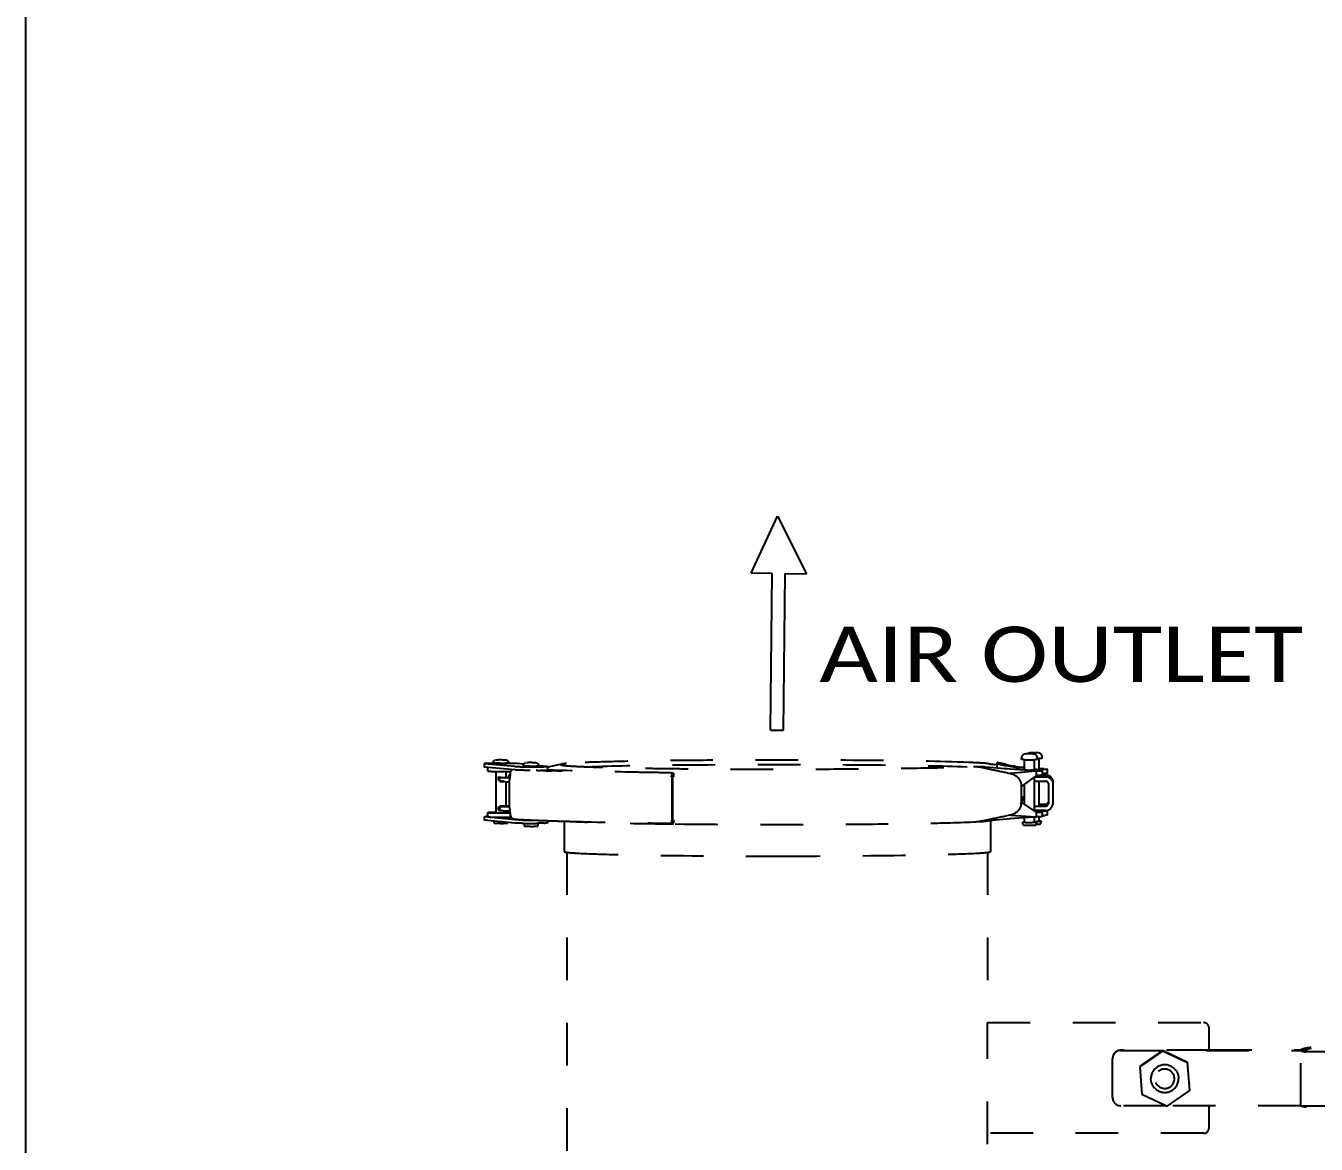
# Model space of a CAD drawing. Header units: millimetres. Extents: x 0 to 2800, y 0 to 1980.
# Drawn here: x 0 to 466.2, y 579.5 to 983.6 of the extents above; entities that cross this region are included whole.
import ezdxf
from ezdxf.enums import TextEntityAlignment as Align

# ---------------------------------------------------------------- set-up
doc = ezdxf.new("R2010")
doc.units = ezdxf.units.MM
doc.header["$LTSCALE"] = 154
doc.linetypes.add('DOT', pattern=[0.2, 0.1, -0.1])
doc.layers.get('0').update_dxf_attribs({"linetype": 'CONTINUOUS'})
doc.styles.get("Standard").update_dxf_attribs({"font": 'calibri.ttf'})

# ---------------------------------------------------------------- blocks, each defined once
blk = doc.blocks.new('ARROW_4_BL1', base_point=(663.51, 449.94))
at = {"color": 7, "linetype": 'Continuous'}
for p, q in [((624.87, 449.45), (645.71, 459.94)), ((645.61, 452.28), (645.71, 459.94)), ((702.16, 451.6), (645.61, 452.28)), ((645.47, 439.94), (624.87, 449.45)), ((645.56, 447.6), (645.47, 439.94)), ((702.1, 446.93), (645.56, 447.6)), ((702.1, 446.93), (702.16, 451.6))]:
    blk.add_line(p, q, dxfattribs=at)

msp = doc.modelspace()

# ---------------------------------------------------------------- linework, layer by layer
at = {"linetype": 'Continuous'}
for p, q in [((0, 0), (0, 1980)), ((462.448, 614.144), (462.417, 614.138)), ((462.449, 614.144), (462.424, 614.138)), ((462.6, 613.525), (462.6, 613.379))]:
    msp.add_line(p, q, dxfattribs=at)
at = {"linetype": 'DOT'}
for p, q in [((359.671, 718.457), (359.671, 718.957)), ((360.771, 714.696), (360.771, 718.457)), ((364.371, 714.566), (364.371, 718.457)), ((365.471, 718.457), (365.471, 718.957)), ((366.116, 715.062), (366.116, 718.865)), ((367.216, 718.865), (367.216, 719.365)), ((165.611, 716.967), (165.611, 715.767)), ((176.631, 715.899), (165.75, 716.94)), ((176.631, 714.699), (165.75, 715.74)), ((166.941, 714.267), (166.941, 715.626)), ((168.861, 717.217), (168.861, 717.367)), ((168.862, 717.218), (168.915, 717.17)), ((169.861, 714.268), (169.861, 699.271)), ((172.436, 714.171), (175.287, 714.182)), ((173.361, 714.171), (173.361, 712.222)), ((174.361, 717.217), (174.361, 717.367)), ((175.22, 714.192), (175.33, 714.406)), ((175.33, 714.406), (175.478, 714.589)), ((179.846, 716.767), (177.473, 716.994)), ((179.742, 716.175), (179.742, 716.325)), ((179.743, 716.177), (179.796, 716.128)), ((188.354, 715.952), (185.235, 716.251)), ((185.242, 716.175), (185.242, 716.325)), ((186.462, 714.499), (185.805, 714.525)), ((186.232, 714.631), (186.368, 714.631)), ((187.678, 714.61), (188.29, 714.585)), ((188.492, 715.926), (188.492, 714.726)), ((193.572, 716.81), (188.546, 715.681)), ((190.701, 714.345), (189.96, 714.37)), ((193.173, 716.696), (193.117, 716.626)), ((193.651, 716.449), (193.572, 716.81)), ((193.957, 714.548), (193.693, 714.558)), ((233.96, 713.495), (233.96, 712.295)), ((344.379, 715.853), (349.386, 714.794)), ((352.313, 715.221), (346.644, 715.731)), ((350.831, 716.59), (350.016, 716.695)), ((350.928, 715.34), (350.928, 717.34)), ((353.409, 715.131), (352.313, 715.221)), ((354.493, 715.052), (353.409, 715.131)), ((358.863, 714.755), (353.952, 715.089)), ((354.085, 716.724), (356.788, 716.127)), ((354.085, 716.289), (356.788, 715.772)), ((364.734, 714.296), (355.85, 713.419)), ((356.788, 715.772), (356.788, 716.127)), ((356.876, 716.107), (356.908, 716.099)), ((356.908, 715.748), (356.876, 715.754)), ((356.88, 715.754), (356.88, 716.106)), ((356.908, 716.099), (356.995, 716.077)), ((356.995, 716.077), (357.066, 716.057)), ((357.066, 715.71), (357.015, 715.723)), ((358.737, 715.746), (357.693, 715.829)), ((359.275, 714.753), (357.89, 714.827)), ((360.872, 715.596), (358.737, 715.746)), ((360.321, 714.696), (360.327, 714.694)), ((364.821, 714.566), (364.815, 714.564)), ((365.179, 714.584), (364.82, 714.588)), ((365.066, 712.729), (365.066, 714.317)), ((365.154, 714.333), (366.735, 714.412)), ((367.895, 715.116), (366.116, 715.237)), ((366.566, 715.067), (366.56, 715.062)), ((367.046, 714.943), (367.573, 714.956)), ((367.142, 712.949), (367.641, 713.358)), ((367.201, 714.476), (367.201, 712.877)), ((367.201, 713.137), (367.566, 713.356)), ((367.573, 714.956), (368.031, 714.967)), ((367.897, 715.116), (367.895, 715.116)), ((369.1, 713.41), (369.1, 715.01)), ((170.746, 710.981), (170.746, 712.18)), ((171.276, 710.562), (171.276, 712.061)), ((173.361, 710.467), (173.361, 701.658)), ((174.511, 711.982), (174.91, 711.969)), ((174.526, 712.15), (174.526, 712.3)), ((174.707, 700.968), (174.707, 710.986)), ((174.911, 711.97), (174.91, 711.969)), ((233.377, 712.212), (233.377, 696.615)), ((233.68, 712.237), (233.68, 696.641)), ((365.066, 712.729), (359.593, 708.714)), ((359.593, 708.922), (359.593, 702.907)), ((360.771, 702.301), (360.771, 709.578)), ((364.371, 712.238), (368.445, 712.238)), ((364.371, 699.814), (364.371, 712.219)), ((364.371, 710.638), (368.445, 710.638)), ((366.735, 712.813), (365.066, 712.729)), ((366.116, 701.755), (366.116, 710.638)), ((367.201, 712.969), (368.445, 712.969)), ((369.445, 709.638), (369.445, 702.64)), ((371.045, 709.638), (371.045, 702.64)), ((359.738, 705.083), (359.593, 705.108)), ((166.941, 697.771), (166.941, 699.271)), ((169.861, 699.369), (168.468, 699.343)), ((170.746, 700.183), (170.746, 701.383)), ((171.276, 700.064), (171.276, 701.564)), ((173.361, 700.027), (173.361, 699.271)), ((175.017, 699.468), (173.361, 699.436)), ((174.663, 699.98), (174.91, 699.971)), ((174.91, 699.971), (174.91, 699.972)), ((174.936, 699.871), (174.91, 699.972)), ((359.593, 703.115), (365.066, 699.334)), ((364.371, 701.64), (368.445, 701.64)), ((368.445, 700.04), (364.371, 700.04)), ((365.066, 699.334), (366.735, 699.417)), ((365.066, 697.746), (365.066, 699.334)), ((365.825, 699.871), (366.047, 699.871)), ((366.773, 702.372), (368.445, 702.372)), ((367.201, 699.45), (367.201, 697.85)), ((369.1, 698.4), (369.1, 700)), ((165.611, 697.771), (165.611, 696.571)), ((176.631, 696.703), (165.75, 697.744)), ((176.631, 695.503), (165.75, 696.545)), ((169.111, 696.223), (169.111, 695.422)), ((172.436, 699.175), (175.134, 699.185)), ((172.436, 697.675), (175.289, 697.686)), ((174.111, 695.704), (174.111, 695.422)), ((175.16, 698.14), (175.202, 698.144)), ((175.526, 697.319), (175.526, 697.065)), ((179.992, 695.48), (179.992, 694.38)), ((180.669, 696.705), (180.749, 696.701)), ((184.992, 695.48), (184.992, 694.38)), ((188.492, 696.382), (188.492, 695.53)), ((188.498, 696.38), (189.265, 696.354)), ((192.665, 696.243), (193.445, 696.219)), ((193.467, 696.22), (193.671, 696.214)), ((193.646, 696.213), (193.905, 696.206)), ((194.46, 696.215), (194.46, 685.199)), ((233.931, 695.075), (233.671, 695.078)), ((233.96, 696.699), (233.96, 695.499)), ((348.121, 696.801), (344.379, 696.022)), ((348.46, 696.423), (348.46, 685.199)), ((364.076, 697.67), (355.202, 697.091)), ((355.85, 698.421), (364.734, 697.759)), ((360.071, 695.762), (360.071, 695.523)), ((360.771, 695.762), (360.771, 697.456)), ((364.371, 695.762), (364.371, 697.67)), ((365.071, 695.762), (365.071, 695.523)), ((366.735, 697.817), (365.154, 697.739)), ((366.116, 696.17), (366.116, 697.851)), ((366.816, 696.17), (366.816, 695.931)), ((195.46, 684.946), (195.46, 516.547)), ((271.46, 683.59), (271.615, 683.59)), ((347.46, 684.945), (347.46, 623.523)), ((347.46, 579.493), (347.46, 623.418)), ((347.46, 623.418), (425.46, 623.418)), ((427.46, 613.421), (427.46, 621.419)), ((427.46, 613.421), (395.6, 613.421)), ((395.6, 613.379), (460.636, 613.379)), ((410.65, 613.346), (402.423, 607.663)), ((410.65, 613.158), (402.423, 607.474)), ((410.65, 613.346), (410.65, 613.158)), ((419.687, 609.064), (410.65, 613.346)), ((419.687, 608.876), (410.65, 613.158)), ((427.46, 613.525), (462.6, 613.525)), ((460.636, 593.383), (460.636, 613.379)), ((461.533, 613.003), (1085.6, 613.379)), ((392.6, 596.383), (392.6, 610.379)), ((402.423, 607.474), (403.233, 597.509)), ((420.496, 598.911), (419.687, 609.064)), ((419.687, 609.064), (419.687, 608.876)), ((406.46, 603.182), (406.46, 603.193)), ((416.46, 603.182), (416.46, 603.193)), ((403.233, 597.509), (412.269, 593.228)), ((412.269, 593.228), (420.496, 598.911)), ((420.496, 599.099), (420.496, 598.911)), ((411.942, 593.383), (395.6, 593.383)), ((460.636, 593.383), (412.494, 593.383)), ((427.46, 585.427), (427.46, 593.425)), ((460.636, 593.383), (1088.6, 593.383)), ((425.46, 583.427), (347.46, 583.427))]:
    msp.add_line(p, q, dxfattribs=at)
for points in [[(175.082, 712.912), (175.11, 713.217), (175.128, 713.542), (175.135, 713.771)], [(175.135, 713.765), (175.155, 713.966), (175.22, 714.192)], [(175.16, 713.753), (175.157, 713.754), (175.153, 713.755), (175.15, 713.757), (175.148, 713.758), (175.145, 713.759), (175.143, 713.76), (175.141, 713.762), (175.14, 713.763), (175.138, 713.764)], [(175.202, 713.741), (175.196, 713.742), (175.191, 713.743), (175.186, 713.745), (175.181, 713.746), (175.176, 713.747), (175.172, 713.749), (175.168, 713.75), (175.164, 713.751), (175.16, 713.753)], [(175.478, 714.589), (175.654, 714.738), (175.738, 714.784)], [(357.015, 715.723), (356.997, 715.727), (356.945, 715.739), (356.908, 715.748)], [(360.864, 714.684), (360.661, 714.692), (359.275, 714.753)], [(365.066, 714.317), (365.076, 714.32), (365.086, 714.323), (365.095, 714.325), (365.105, 714.327), (365.115, 714.329), (365.125, 714.33), (365.134, 714.332), (365.144, 714.333), (365.154, 714.333)], [(174.91, 711.97), (174.957, 712.152), (175.003, 712.375), (175.046, 712.629), (175.082, 712.912)], [(175.065, 699.142), (175.027, 699.412), (174.983, 699.657), (174.936, 699.871)], [(175.135, 698.133), (175.133, 698.212), (175.12, 698.539), (175.097, 698.85), (175.065, 699.142)], [(175.237, 697.669), (175.176, 697.844), (175.141, 698.029), (175.135, 698.131)], [(175.138, 698.135), (175.14, 698.136), (175.141, 698.136), (175.143, 698.137), (175.145, 698.137), (175.148, 698.138), (175.151, 698.138), (175.153, 698.139), (175.157, 698.139), (175.16, 698.14)], [(175.728, 697.119), (175.574, 697.226), (175.44, 697.354), (175.326, 697.504), (175.237, 697.669)], [(175.961, 697.013), (175.899, 697.036), (175.728, 697.119)], [(346.641, 696.215), (350.313, 696.634), (351.64, 696.774), (352.96, 696.901)], [(352.96, 696.901), (354.275, 697.014), (355.584, 697.113)], [(365.154, 697.739), (365.144, 697.738), (365.134, 697.738), (365.125, 697.739), (365.115, 697.739), (365.105, 697.74), (365.095, 697.741), (365.086, 697.742), (365.076, 697.744), (365.066, 697.746)]]:
    msp.add_lwpolyline(points, dxfattribs=at)
for centre, radius, start, end in [((169.896, 717.302), 1.073, 111.46179, 119.51712), ((171.483, 655.307), 63.096, 90.3795, 90.69338), ((171.612, 636.686), 81.717, 89.6619, 90.38282), ((362.248, 810.001), 91.604, 269.07336, 269.62409), ((362.571, 850.801), 132.405, 269.60012, 270.33815), ((362.693, 831.937), 113.541, 270.33272, 270.54542), ((362.976, 804.375), 85.977, 270.53228, 270.93329), ((364.39, 669.966), 50.928, 88.99677, 90.0516), ((364.777, 800.641), 81.835, 270.58571, 270.94104), ((170.774, 538.033), 179.055, 90.61454, 90.82842), ((170.36, 730.183), 13.246, 267.8189, 268.21423), ((171.441, 785.873), 68.947, 269.29503, 269.52152), ((171.602, 806.58), 89.655, 269.52951, 270.08302), ((171.612, 846.264), 129.153, 269.84489, 270.02643), ((171.627, 838.608), 121.498, 270.02132, 270.39257), ((171.619, 809.418), 92.493, 270.06971, 270.25956), ((171.659, 800.374), 83.449, 270.26007, 270.46341), ((171.991, 795.035), 77.924, 270.34449, 271.101), ((173.381, 717.366), 0.98, 0.05777, 8.90168), ((176.302, 713.78), 1.154, 142.02502, 151.34624), ((176.327, 713.761), 1.185, 120.13038, 142.03289), ((176.993, 719.732), 3.85, 264.59543, 265.66874), ((181.528, 883.561), 167.756, 269.00565, 269.45383), ((182.211, 948.042), 232.241, 269.4371, 269.61957), ((182.211, 946.911), 232.31, 269.43749, 269.61994), ((180.777, 716.261), 1.073, 111.46179, 119.51712), ((182.406, 976.657), 260.856, 269.61831, 269.78485), ((182.456, 984.884), 270.284, 269.62142, 269.94679), ((182.479, 995.738), 279.938, 269.78458, 269.94353), ((182.364, 654.266), 63.096, 90.3795, 90.69338), ((182.492, 635.645), 81.717, 89.6619, 90.38282), ((182.493, 845.222), 129.153, 269.84489, 270.02643), ((182.492, 1003.728), 287.928, 269.94262, 270.10085), ((182.508, 837.567), 121.498, 270.02132, 270.39257), ((182.517, 991.979), 276.179, 270.09993, 270.26028), ((182.738, 806.904), 90.834, 270.37956, 270.83413), ((182.622, 969.226), 253.425, 270.25995, 270.42976), ((183.196, 774.831), 58.758, 270.84345, 271.144), ((183.43, 882.446), 166.642, 270.3755, 271.06622), ((207.893, 1259.945), 545.866, 267.54726, 267.68094), ((184.262, 716.324), 0.98, 0.05777, 8.90168), ((215.64, 1457.882), 743.956, 267.752305, 268.021862), ((184.727, 811.548), 95.733, 271.07976, 271.40967), ((211.909, 1281.794), 567.701, 267.61553, 267.7433), ((205.894, 1060.164), 345.816, 267.10929, 267.28692), ((213.027, 1216.007), 501.822, 267.31568, 267.79202), ((217.292, 1419.556), 705.568, 267.746999, 268.081871), ((328.181, 398.791), 318.854, 87.35574, 87.76038), ((355.788, 711.596), 4.641, 72.889, 77.54569), ((355.937, 711.316), 4.536, 74.45422, 79.17596), ((355.728, 711.381), 4.864, 64.44501, 74.0714), ((355.989, 711.523), 4.323, 64.06401, 75.62153), ((355.764, 711.469), 4.768, 60.65377, 64.38455), ((355.598, 711.168), 5.112, 60.67837, 63.88921), ((355.901, 711.341), 4.526, 53.22347, 63.97768), ((355.687, 711.329), 4.928, 57.19362, 60.67097), ((355.655, 711.267), 4.998, 57.24737, 60.68942), ((355.956, 711.415), 4.434, 49.30838, 53.23049), ((356.003, 711.481), 4.352, 49.21314, 53.15436), ((360.357, 727.335), 12.358, 262.10926, 263.6877), ((360.939, 732.532), 17.588, 263.66617, 264.88423), ((361.436, 738.041), 23.119, 264.87365, 265.89436), ((362.146, 748.312), 33.415, 265.94121, 267.63911), ((354.636, 555.146), 159.66, 87.44257, 87.76448), ((376.614, 1054.681), 340.359, 267.49882, 267.61265), ((369.004, 872.904), 158.423, 267.62387, 267.74406), ((367.129, 825.255), 110.736, 267.74331, 267.90745), ((364.705, 744.432), 29.876, 268.88919, 269.36638), ((364.969, 766.464), 51.446, 269.33426, 270.2062), ((361.976, 889.962), 175.089, 270.78406, 271.03551), ((365.219, 709.355), 4.965, 91.76687, 95.60793), ((361.002, 944.52), 229.655, 271.03261, 271.20191), ((357.483, 1107.791), 392.964, 271.21557, 271.39455), ((172.89, 734.292), 23.414, 264.86959, 266.0348), ((175.823, 844.833), 132.889, 268.70586, 269.48514), ((175.86, 845.077), 134.634, 268.70789, 269.5084), ((368.444, 710.383), 2.586, 82.22461, 89.97367), ((368.444, 709.638), 1, 0.03825, 89.97427), ((368.437, 709.632), 2.609, 29.97945, 34.92689), ((358.278, 696.821), 8.389, 79.98233, 80.97619), ((352.449, 706.189), 8.011, 336.38928, 345.51144), ((352.396, 706.202), 8.065, 345.51594, 350.41228), ((172.89, 724.694), 23.414, 264.86959, 266.0348), ((172.889, 723.482), 23.402, 264.8695, 266.0337), ((175.525, 581.904), 119.774, 90.92503, 91.19951), ((176.184, 541.659), 160.025, 90.7047, 90.9282), ((176.639, 505.357), 196.329, 90.56488, 90.70723), ((132.263, 688.79), 44.089, 14.6921, 14.84736), ((354.925, 702.907), 4.668, 353.60529, 359.9984), ((365.775, 910.155), 210.284, 269.82952, 270.0135), ((365.845, 818.11), 118.238, 270.09799, 270.32226), ((366.072, 779.627), 79.755, 270.31464, 270.6974), ((366.379, 754.461), 54.587, 270.69613, 271.24602), ((366.771, 736.782), 36.904, 271.23476, 271.94434), ((368.445, 702.64), 2.6, 269.9977, 359.98979), ((368.444, 702.64), 1, 270.02573, 359.96175), ((171.094, 848.13), 150.454, 269.25245, 269.44328), ((171.47, 887.781), 190.107, 269.4461, 269.77505), ((171.597, 915.006), 217.333, 269.76972, 269.91664), ((171.612, 922.996), 225.323, 269.9158, 270.06093), ((171.629, 801.541), 106.221, 269.91376, 270.11842), ((171.643, 800.28), 104.96, 270.11191, 270.49172), ((171.625, 916.49), 217.317, 270.05964, 270.21376), ((171.624, 915.132), 217.458, 270.05997, 270.21377), ((176.431, 698.145), 1.229, 180.03175, 187.4184), ((176.365, 698.222), 1.27, 251.52392, 259.32952), ((176.344, 698.109), 1.156, 259.31998, 265.84564), ((176.337, 698.032), 1.08, 259.71989, 270.32769), ((188.008, 871.033), 174.471, 266.15941, 266.28245), ((176.993, 700.536), 3.85, 264.59543, 265.66874), ((190.621, 911.893), 215.415, 266.29376, 266.73676), ((180.479, 802.962), 106.345, 268.68812, 268.99648), ((195.651, 1000.193), 303.858, 266.73749, 267.17387), ((181.528, 864.365), 167.756, 269.00565, 269.45383), ((181.802, 886.623), 191.216, 269.23427, 269.43914), ((182.211, 928.846), 232.241, 269.4371, 269.61957), ((182.211, 927.715), 232.31, 269.43749, 269.61994), ((182.455, 966.78), 270.175, 269.62105, 269.94654), ((182.456, 965.689), 270.284, 269.62142, 269.94679), ((201.679, 1121.873), 425.688, 267.18133, 267.51945), ((182.492, 984.959), 288.354, 269.94271, 270.06563), ((182.492, 983.37), 287.966, 269.94287, 270.10108), ((182.517, 971.57), 276.166, 270.10015, 270.26051), ((206.064, 1221.607), 525.518, 267.51234, 267.63659), ((182.622, 948.781), 253.376, 270.26017, 270.43002), ((209.52, 1305.588), 609.57, 267.637598, 267.800165), ((214.307, 1430.479), 734.552, 267.800981, 267.98647), ((185.634, 754.681), 59.25, 271.40126, 271.84955), ((222.36, 1663.327), 967.54, 268.039784, 268.241235), ((198.344, 731.914), 35.915, 264.22771, 264.74318), ((362.256, 755.529), 60.81, 268.88152, 269.64966), ((362.419, 785.518), 89.808, 269.16367, 269.81722), ((362.535, 787.265), 92.548, 269.59721, 269.78981), ((362.563, 812.316), 116.606, 269.78803, 269.96548), ((362.57, 797.025), 102.308, 269.79012, 270.14849), ((362.575, 811.902), 116.192, 269.9596, 270.33035), ((362.592, 790.794), 96.077, 270.14499, 270.33263), ((362.675, 793.956), 98.246, 270.33266, 270.54504), ((364.315, 814.151), 118.034, 270.02027, 270.19956), ((364.345, 806.015), 109.897, 270.19894, 270.38644), ((365.098, 702.682), 4.937, 265.76757, 269.6259), ((364.427, 777.073), 81.948, 270.39336, 270.59363), ((364.444, 791.71), 95.592, 270.38453, 270.5944), ((364.606, 759.986), 64.86, 270.59133, 270.83508), ((364.867, 742.216), 47.088, 270.83338, 271.13529), ((366.619, 740.399), 42.123, 270.80115, 271.92061), ((182.51, 800.5), 106.221, 269.91376, 270.11842), ((182.524, 799.239), 104.96, 270.11191, 270.49172), ((204.058, 775.362), 90.847, 265.61534, 266.5435), ((338.99, 773.571), 89.051, 273.49108, 274.43013), ((425.46, 621.418), 2, 0.01477, 89.99774), ((395.6, 610.421), 3, 89.99374, 179.99374), ((395.601, 610.378), 3.001, 90.0191, 179.96839), ((411.46, 603.181), 5, 42.83388, 179.98606), ((411.461, 603.151), 3.499, 240.20697, 205.43135), ((411.46, 603.184), 5, 222.83388, 359.98606), ((395.601, 596.384), 3.001, 180.03161, 269.9809), ((425.46, 585.427), 2, 270.00226, 359.98523)]:
    msp.add_arc(centre, radius, start, end, dxfattribs=at)
for centre, start_param, end_param in [((352.928, 716.928), 7.241018, 9.4289085), ((352.928, 716.561), 3.1457232, 5.3336137)]:
    msp.add_ellipse(centre, major_axis=(2, -0.412), ratio=0.0200491, start_param=start_param, end_param=end_param, dxfattribs=at)
for points in [[(168.861, 717.367), (168.861, 717.627), (168.979, 717.905), (169.166, 718.086)], [(365.37, 719.5), (365.281, 719.728), (365.13, 719.939), (364.944, 720.098)], [(365.471, 718.957), (365.471, 719.141), (365.436, 719.328), (365.37, 719.5)], [(367.115, 719.905), (367.035, 720.112), (366.906, 720.307), (366.743, 720.459)], [(367.216, 719.365), (367.216, 719.548), (367.181, 719.734), (367.115, 719.905)], [(169.948, 716.944), (170.163, 716.937), (170.378, 716.934), (170.593, 716.931)], [(175.138, 713.764), (175.141, 713.964), (175.197, 714.168), (175.295, 714.342)], [(175.147, 713.759), (175.143, 713.956), (175.195, 714.16), (175.29, 714.333)], [(175.295, 714.342), (175.397, 714.523), (175.553, 714.681), (175.733, 714.786)], [(179.742, 716.325), (179.742, 716.586), (179.86, 716.864), (180.047, 717.045)], [(349.386, 714.794), (351.541, 714.337), (353.696, 713.879), (355.85, 713.419)], [(355.85, 713.419), (357.195, 713.132), (358.53, 712.157), (359.136, 710.922)], [(357.153, 716.031), (357.393, 715.963), (357.625, 715.868), (357.848, 715.758)], [(357.894, 715.405), (357.724, 715.488), (357.549, 715.562), (357.37, 715.622)], [(358.613, 714.964), (358.388, 715.133), (358.146, 715.28), (357.894, 715.405)], [(364.126, 714.562), (363.779, 714.569), (363.432, 714.58), (363.085, 714.592)], [(170.796, 712.171), (171.092, 712.144), (171.389, 712.124), (171.685, 712.106)], [(174.526, 712.3), (174.526, 712.638), (174.746, 713.008), (175.041, 713.173)], [(174.91, 711.969), (174.833, 711.68), (174.738, 711.392), (174.712, 711.095)], [(359.136, 710.922), (359.437, 710.308), (359.593, 709.606), (359.593, 708.922)], [(368.445, 712.238), (369.246, 712.238), (370.118, 711.783), (370.576, 711.126)], [(368.793, 712.945), (369.236, 712.885), (369.676, 712.702), (370.029, 712.43)], [(370.029, 712.43), (370.637, 711.964), (371.045, 711.135), (371.045, 710.37)], [(370.697, 710.936), (370.921, 710.548), (371.045, 710.086), (371.045, 709.638)], [(174.707, 700.968), (174.707, 700.669), (174.803, 700.376), (174.88, 700.087)], [(359.136, 700.91), (358.529, 699.677), (357.194, 698.704), (355.85, 698.421)], [(359.564, 702.387), (359.507, 701.877), (359.362, 701.37), (359.136, 700.91)], [(364.372, 699.875), (364.631, 699.874), (364.891, 699.873), (365.15, 699.872)], [(368.445, 702.372), (368.871, 702.372), (369.35, 702.771), (369.428, 703.191)], [(175.179, 698.142), (175.19, 697.935), (175.253, 697.725), (175.356, 697.545)], [(175.356, 697.545), (175.281, 697.681), (175.232, 697.833), (175.212, 697.986)], [(175.356, 697.545), (175.455, 697.372), (175.6, 697.216), (175.771, 697.112)], [(175.782, 697.105), (175.605, 697.208), (175.454, 697.367), (175.356, 697.545)], [(175.771, 697.112), (175.884, 697.042), (176.013, 696.993), (176.145, 696.97)], [(176.349, 696.952), (176.153, 696.951), (175.951, 697.006), (175.782, 697.105)], [(355.85, 698.421), (353.274, 697.879), (350.698, 697.339), (348.121, 696.801)], [(365.8, 695.137), (365.93, 695.14), (366.061, 695.143), (366.192, 695.148)], [(195.963, 684.883), (196.346, 684.843), (196.729, 684.81), (197.113, 684.781)], [(345.868, 684.785), (346.246, 684.815), (346.624, 684.848), (347.001, 684.887)], [(415.127, 606.581), (415.954, 605.688), (416.46, 604.399), (416.46, 603.182)], [(407.793, 599.784), (406.966, 600.676), (406.46, 601.966), (406.46, 603.182)], [(408.893, 600.772), (408.653, 601.031), (408.452, 601.33), (408.3, 601.648)], [(409.722, 600.115), (409.416, 600.29), (409.133, 600.514), (408.893, 600.772)]]:
    msp.add_open_spline(points, degree=3, dxfattribs=at)
for points, knots in [([(169.166, 718.086), (169.197, 718.116), (169.261, 718.17), (169.331, 718.215), (169.368, 718.236)], [0, 0, 0, 0, 0.50081, 1, 1, 1, 1]), ([(169.504, 718.301), (169.525, 718.309), (169.568, 718.325), (169.612, 718.337), (169.634, 718.342)], [0, 0, 0, 0, 0.5082553, 1, 1, 1, 1]), ([(169.971, 718.38), (170.018, 718.383), (170.267, 718.393), (170.517, 718.396), (170.72, 718.398)], [0, 0, 0, 0, 0.1874727, 1, 1, 1, 1]), ([(172.094, 718.402), (172.34, 718.401), (172.75, 718.392), (173.354, 718.392), (174.004, 718.262), (174.307, 717.792), (174.35, 717.517)], [0, 0, 0, 0, 0.2782068, 0.4624879, 0.6858069, 1, 1, 1, 1]), ([(340.641, 717.402), (329.616, 717.836), (303.295, 718.185), (269.423, 718.329), (240.007, 718.155), (220.865, 717.922), (206.301, 717.559), (198.309, 717.276), (195.335, 717.02)], [0, 0, 0, 0, 0.2277726, 0.5432606, 0.6992189, 0.835013, 0.9383786, 1, 1, 1, 1]), ([(362.186, 720.485), (361.714, 720.482), (360.894, 720.58), (359.887, 719.939), (359.671, 719.276), (359.671, 718.957)], [0, 0, 0, 0, 0.4242532, 0.7127325, 1, 1, 1, 1]), ([(360.767, 718.409), (360.508, 718.414), (360.153, 718.453), (359.772, 718.412), (359.675, 718.454)], [0, 0, 0, 0, 0.7100406, 1, 1, 1, 1]), ([(363.216, 720.883), (363.129, 720.881), (362.675, 720.877), (362.19, 720.732), (361.914, 720.485)], [0, 0, 0, 0, 0.1891514, 1, 1, 1, 1]), ([(364.944, 720.098), (364.618, 720.377), (363.605, 720.525), (362.695, 720.488), (362.186, 720.485)], [0, 0, 0, 0, 0.4569569, 1, 1, 1, 1]), ([(364.344, 720.894), (364.239, 720.894), (363.863, 720.893), (363.487, 720.891), (363.216, 720.883)], [0, 0, 0, 0, 0.2801502, 1, 1, 1, 1]), ([(365.471, 718.457), (365.469, 718.432), (365.321, 718.46), (365.157, 718.414), (364.79, 718.424), (364.529, 718.412), (364.376, 718.409)], [0, 0, 0, 0, 0.0683897, 0.2645154, 0.580177, 1, 1, 1, 1]), ([(366.743, 720.459), (366.62, 720.575), (366.172, 720.867), (365.63, 720.88), (365.281, 720.886)], [0, 0, 0, 0, 0.3264779, 1, 1, 1, 1]), ([(367.216, 718.865), (367.217, 718.84), (367.061, 718.868), (366.906, 718.822), (366.534, 718.831), (366.275, 718.82), (366.121, 718.817)], [0, 0, 0, 0, 0.0673862, 0.2634308, 0.5797215, 1, 1, 1, 1]), ([(168.186, 717.07), (167.826, 717.065), (167.22, 717.039), (166.335, 717.062), (165.985, 716.956), (165.603, 717.023), (165.612, 716.966)], [0, 0, 0, 0, 0.4186154, 0.7359523, 0.9335019, 1, 1, 1, 1]), ([(165.612, 716.966), (165.615, 716.954), (165.68, 716.954), (165.716, 716.943), (165.75, 716.94)], [0, 0, 0, 0, 0.2700142, 1, 1, 1, 1]), ([(165.75, 715.74), (165.715, 715.744), (165.681, 715.754), (165.613, 715.754), (165.612, 715.767)], [0, 0, 0, 0, 0.7321415, 1, 1, 1, 1]), ([(166.942, 714.267), (166.944, 714.23), (167.172, 714.271), (167.42, 714.202), (167.982, 714.214), (168.97, 714.177), (170.493, 714.173), (171.762, 714.169), (172.436, 714.171)], [0, 0, 0, 0, 0.0206685, 0.0805331, 0.1768742, 0.3052464, 0.6320841, 1, 1, 1, 1]), ([(169.817, 717.125), (169.704, 717.127), (169.406, 717.139), (169.103, 717.124), (168.922, 717.161)], [0, 0, 0, 0, 0.3797147, 1, 1, 1, 1]), ([(169.613, 716.967), (169.614, 716.946), (169.742, 716.973), (169.796, 716.949), (169.856, 716.947)], [0, 0, 0, 0, 0.2579341, 1, 1, 1, 1]), ([(169.857, 716.987), (169.811, 716.985), (169.738, 716.982), (169.664, 716.977), (169.637, 716.973)], [0, 0, 0, 0, 0.6260553, 1, 1, 1, 1]), ([(171.263, 717.111), (171.131, 717.111), (170.649, 717.113), (170.167, 717.118), (169.817, 717.125)], [0, 0, 0, 0, 0.2729485, 1, 1, 1, 1]), ([(172.334, 716.928), (172.445, 716.929), (172.802, 716.933), (173.159, 716.938), (173.405, 716.948)], [0, 0, 0, 0, 0.310335, 1, 1, 1, 1]), ([(173.61, 716.967), (173.609, 716.988), (173.481, 716.96), (173.427, 716.985), (173.367, 716.987)], [0, 0, 0, 0, 0.2578284, 1, 1, 1, 1]), ([(173.405, 716.948), (173.442, 716.95), (173.503, 716.953), (173.563, 716.957), (173.586, 716.96)], [0, 0, 0, 0, 0.6177123, 1, 1, 1, 1]), ([(177.473, 716.994), (177.297, 717.011), (175.948, 717.066), (174.6, 717.079), (173.429, 717.086)], [0, 0, 0, 0, 0.1316049, 1, 1, 1, 1]), ([(174.308, 717.164), (174.282, 717.157), (174.007, 717.14), (173.735, 717.131), (173.488, 717.126)], [0, 0, 0, 0, 0.0961191, 1, 1, 1, 1]), ([(179.93, 714.612), (179.542, 714.616), (178.443, 714.637), (177.34, 714.631), (176.631, 714.699)], [0, 0, 0, 0, 0.3523111, 1, 1, 1, 1]), ([(178.617, 715.83), (178.402, 715.834), (177.764, 715.848), (177.125, 715.86), (176.702, 715.893)], [0, 0, 0, 0, 0.3362012, 1, 1, 1, 1]), ([(180.698, 716.083), (180.585, 716.085), (180.287, 716.098), (179.984, 716.083), (179.803, 716.12)], [0, 0, 0, 0, 0.3797147, 1, 1, 1, 1]), ([(180.047, 717.045), (180.077, 717.074), (180.142, 717.128), (180.212, 717.174), (180.249, 717.195)], [0, 0, 0, 0, 0.50081, 1, 1, 1, 1]), ([(180.385, 717.259), (180.406, 717.268), (180.449, 717.283), (180.493, 717.296), (180.515, 717.301)], [0, 0, 0, 0, 0.5082553, 1, 1, 1, 1]), ([(180.738, 715.946), (180.692, 715.944), (180.619, 715.94), (180.545, 715.936), (180.518, 715.932)], [0, 0, 0, 0, 0.6260553, 1, 1, 1, 1]), ([(182.144, 716.07), (182.012, 716.07), (181.53, 716.072), (181.048, 716.077), (180.698, 716.083)], [0, 0, 0, 0, 0.2729485, 1, 1, 1, 1]), ([(180.852, 717.339), (180.899, 717.341), (181.148, 717.351), (181.398, 717.354), (181.601, 717.357)], [0, 0, 0, 0, 0.1874727, 1, 1, 1, 1]), ([(182.975, 717.361), (183.221, 717.359), (183.631, 717.351), (184.234, 717.35), (184.885, 717.221), (185.188, 716.751), (185.231, 716.476)], [0, 0, 0, 0, 0.2782068, 0.4624879, 0.6858069, 1, 1, 1, 1]), ([(184.491, 715.926), (184.49, 715.947), (184.362, 715.919), (184.308, 715.943), (184.248, 715.945)], [0, 0, 0, 0, 0.2578284, 1, 1, 1, 1]), ([(184.356, 714.594), (184.354, 714.604), (184.423, 714.596), (184.446, 714.606), (184.476, 714.608)], [0, 0, 0, 0, 0.2515303, 1, 1, 1, 1]), ([(184.532, 714.578), (184.489, 714.58), (184.446, 714.597), (184.36, 714.579), (184.356, 714.594)], [0, 0, 0, 0, 0.7370921, 1, 1, 1, 1]), ([(185.188, 716.122), (185.163, 716.115), (184.888, 716.098), (184.616, 716.09), (184.369, 716.085)], [0, 0, 0, 0, 0.0961191, 1, 1, 1, 1]), ([(186.368, 714.631), (186.503, 714.63), (186.94, 714.627), (187.377, 714.623), (187.678, 714.61)], [0, 0, 0, 0, 0.3098098, 1, 1, 1, 1]), ([(188.491, 715.926), (188.497, 715.896), (188.296, 715.918), (188.104, 715.864), (187.62, 715.866), (187.284, 715.85), (187.082, 715.845)], [0, 0, 0, 0, 0.0643157, 0.2568311, 0.5717186, 1, 1, 1, 1]), ([(188.354, 715.952), (188.388, 715.949), (188.423, 715.938), (188.489, 715.938), (188.491, 715.926)], [0, 0, 0, 0, 0.7300607, 1, 1, 1, 1]), ([(192.478, 714.328), (192.307, 714.327), (191.714, 714.328), (191.121, 714.33), (190.701, 714.345)], [0, 0, 0, 0, 0.289699, 1, 1, 1, 1]), ([(193.938, 714.364), (193.933, 714.328), (193.721, 714.384), (193.493, 714.316), (193.007, 714.34), (192.67, 714.329), (192.478, 714.328)], [0, 0, 0, 0, 0.0741824, 0.284735, 0.6070085, 1, 1, 1, 1]), ([(193.117, 716.626), (193.142, 716.516), (193.678, 716.47), (194.421, 716.303), (195.9, 716.204), (197.817, 716.066), (200.297, 715.945), (204.575, 715.77), (211.078, 715.579), (220.114, 715.387), (230.609, 715.227), (242.262, 715.106), (254.744, 715.026), (267.7, 714.99), (284.858, 715.003), (304.761, 715.118), (325.271, 715.412), (337.379, 715.715), (342.38, 715.938)], [0, 0, 0, 0, 0.002266, 0.0081172, 0.0176148, 0.0307001, 0.0472926, 0.0672713, 0.1168117, 0.1779227, 0.2488742, 0.3276557, 0.4120344, 0.4996177, 0.5879218, 0.7567256, 0.8994372, 1, 1, 1, 1]), ([(195.335, 717.02), (195.147, 717.004), (194.558, 716.949), (193.968, 716.886), (193.573, 716.81)], [0, 0, 0, 0, 0.3189104, 1, 1, 1, 1]), ([(193.676, 714.383), (193.741, 714.381), (193.793, 714.355), (193.94, 714.386), (193.938, 714.364)], [0, 0, 0, 0, 0.7422947, 1, 1, 1, 1]), ([(228.21, 713.731), (224.834, 713.783), (213.415, 713.979), (201.996, 714.24), (193.957, 714.548)], [0, 0, 0, 0, 0.2956478, 1, 1, 1, 1]), ([(202.82, 715.845), (212.376, 716.215), (235.265, 716.567), (271.476, 716.78), (307.682, 716.566), (330.565, 716.215), (340.116, 715.845)], [0, 0, 0, 0, 0.2089439, 0.5000674, 0.7911547, 1, 1, 1, 1]), ([(233.959, 713.495), (233.961, 713.528), (233.76, 713.526), (233.54, 713.58), (233.028, 713.597), (232.065, 713.65), (230.419, 713.691), (229.014, 713.719), (228.21, 713.731)], [0, 0, 0, 0, 0.0175521, 0.0679023, 0.1507175, 0.2650229, 0.5816454, 1, 1, 1, 1]), ([(233.377, 712.212), (233.377, 712.333), (233.4, 712.716), (233.447, 713.123), (233.585, 713.351)], [0, 0, 0, 0, 0.3121189, 1, 1, 1, 1]), ([(233.585, 713.351), (233.592, 713.363), (233.607, 713.384), (233.624, 713.404), (233.632, 713.411)], [0, 0, 0, 0, 0.5459267, 1, 1, 1, 1]), ([(233.632, 713.411), (233.64, 713.418), (233.654, 713.43), (233.672, 713.436), (233.68, 713.437)], [0, 0, 0, 0, 0.5505552, 1, 1, 1, 1]), ([(233.817, 713.453), (233.852, 713.459), (233.891, 713.468), (233.958, 713.481), (233.959, 713.495)], [0, 0, 0, 0, 0.7212292, 1, 1, 1, 1]), ([(342.38, 715.938), (342.515, 715.944), (343.183, 715.952), (343.85, 715.903), (344.379, 715.853)], [0, 0, 0, 0, 0.2036331, 1, 1, 1, 1]), ([(346.472, 717.106), (346.213, 717.124), (345.02, 717.201), (343.826, 717.262), (342.891, 717.306)], [0, 0, 0, 0, 0.2170669, 1, 1, 1, 1]), ([(346.644, 715.731), (346.441, 715.75), (345.688, 715.814), (344.932, 715.857), (344.379, 715.853)], [0, 0, 0, 0, 0.2689145, 1, 1, 1, 1]), ([(348.03, 716.895), (347.868, 716.922), (347.35, 717.005), (346.831, 717.081), (346.472, 717.106)], [0, 0, 0, 0, 0.3136617, 1, 1, 1, 1]), ([(348.03, 716.895), (348.179, 716.888), (348.844, 716.844), (349.506, 716.761), (350.019, 716.695)], [0, 0, 0, 0, 0.2232711, 1, 1, 1, 1]), ([(357.37, 715.622), (357.334, 715.635), (357.262, 715.657), (357.189, 715.678), (357.153, 715.687)], [0, 0, 0, 0, 0.5108142, 1, 1, 1, 1]), ([(364.815, 714.564), (364.8, 714.561), (364.653, 714.557), (364.506, 714.557), (364.375, 714.558)], [0, 0, 0, 0, 0.104592, 1, 1, 1, 1]), ([(367.202, 714.476), (367.202, 714.523), (366.926, 714.5), (366.627, 714.572), (365.945, 714.567), (365.463, 714.582), (365.179, 714.584)], [0, 0, 0, 0, 0.0685992, 0.2640789, 0.5791886, 1, 1, 1, 1]), ([(366.56, 715.062), (366.549, 715.057), (366.44, 715.044), (366.333, 715.039), (366.238, 715.036)], [0, 0, 0, 0, 0.1111219, 1, 1, 1, 1]), ([(366.735, 714.412), (366.851, 714.418), (366.957, 714.453), (367.201, 714.435), (367.202, 714.476)], [0, 0, 0, 0, 0.7378904, 1, 1, 1, 1]), ([(369.099, 713.41), (369.101, 713.369), (368.833, 713.437), (368.568, 713.353), (367.924, 713.378), (367.475, 713.354), (367.208, 713.347)], [0, 0, 0, 0, 0.0660365, 0.2609544, 0.5767591, 1, 1, 1, 1]), ([(368.031, 714.967), (368.159, 714.971), (368.503, 714.982), (368.848, 714.981), (369.063, 715.002)], [0, 0, 0, 0, 0.3722432, 1, 1, 1, 1]), ([(369.099, 715.01), (369.099, 715.026), (369.001, 715.011), (368.959, 715.03), (368.912, 715.034)], [0, 0, 0, 0, 0.2561491, 1, 1, 1, 1]), ([(369.063, 715.002), (369.072, 715.003), (369.081, 715.005), (369.1, 715.007), (369.099, 715.01)], [0, 0, 0, 0, 0.7377999, 1, 1, 1, 1]), ([(170.746, 712.18), (170.747, 712.176), (170.771, 712.176), (170.784, 712.172), (170.796, 712.171)], [0, 0, 0, 0, 0.2672116, 1, 1, 1, 1]), ([(170.746, 710.981), (170.747, 710.976), (170.771, 710.976), (170.784, 710.973), (170.796, 710.971)], [0, 0, 0, 0, 0.267189, 1, 1, 1, 1]), ([(171.276, 712.061), (171.273, 712.028), (171.49, 712.056), (171.707, 711.995), (172.234, 712), (172.602, 711.982), (172.822, 711.977)], [0, 0, 0, 0, 0.0659904, 0.2593672, 0.5741389, 1, 1, 1, 1]), ([(171.276, 710.562), (171.274, 710.528), (171.489, 710.557), (171.709, 710.495), (172.235, 710.501), (172.604, 710.483), (172.824, 710.478)], [0, 0, 0, 0, 0.0663409, 0.2598971, 0.5745543, 1, 1, 1, 1]), ([(172.52, 710.638), (172.343, 710.633), (172.045, 710.618), (171.626, 710.619), (171.442, 710.57), (171.277, 710.59), (171.276, 710.562)], [0, 0, 0, 0, 0.4265334, 0.740583, 0.9329844, 1, 1, 1, 1]), ([(174.712, 711.095), (174.711, 711.077), (174.708, 711.04), (174.707, 711.004), (174.707, 710.986)], [0, 0, 0, 0, 0.4987642, 1, 1, 1, 1]), ([(233.959, 712.295), (233.964, 712.376), (233.448, 712.303), (233.248, 712.388), (233.011, 712.401)], [0, 0, 0, 0, 0.2551709, 1, 1, 1, 1]), ([(233.68, 712.237), (233.75, 712.244), (233.818, 712.265), (233.958, 712.27), (233.959, 712.295)], [0, 0, 0, 0, 0.733043, 1, 1, 1, 1]), ([(367.202, 712.877), (367.201, 712.835), (366.957, 712.854), (366.851, 712.818), (366.735, 712.813)], [0, 0, 0, 0, 0.2622544, 1, 1, 1, 1]), ([(360.349, 704.859), (360.336, 704.783), (359.998, 704.707), (359.783, 704.654), (359.596, 704.624)], [0, 0, 0, 0, 0.2891657, 1, 1, 1, 1]), ([(359.738, 705.083), (359.896, 705.055), (360.061, 705.024), (360.359, 704.918), (360.349, 704.859)], [0, 0, 0, 0, 0.7255591, 1, 1, 1, 1]), ([(168.468, 699.343), (168.253, 699.339), (167.89, 699.322), (167.371, 699.332), (167.155, 699.27), (166.94, 699.305), (166.942, 699.271)], [0, 0, 0, 0, 0.4219209, 0.7384186, 0.933379, 1, 1, 1, 1]), ([(166.942, 699.271), (166.944, 699.238), (167.14, 699.271), (167.355, 699.211), (167.843, 699.219), (168.713, 699.186), (170.084, 699.179), (171.231, 699.173), (171.851, 699.173)], [0, 0, 0, 0, 0.0199799, 0.0777885, 0.1712502, 0.2966749, 0.6213821, 1, 1, 1, 1]), ([(170.746, 701.383), (170.747, 701.378), (170.771, 701.379), (170.784, 701.375), (170.796, 701.373)], [0, 0, 0, 0, 0.2672116, 1, 1, 1, 1]), ([(170.746, 700.183), (170.747, 700.178), (170.771, 700.179), (170.784, 700.175), (170.796, 700.174)], [0, 0, 0, 0, 0.267189, 1, 1, 1, 1]), ([(171.276, 700.064), (171.274, 700.03), (171.489, 700.059), (171.709, 699.998), (172.235, 700.003), (172.604, 699.985), (172.824, 699.98)], [0, 0, 0, 0, 0.0663409, 0.2598971, 0.5745543, 1, 1, 1, 1]), ([(171.276, 701.564), (171.275, 701.544), (171.398, 701.552), (171.526, 701.518), (171.833, 701.514), (172.401, 701.486), (173.357, 701.468), (174.17, 701.456), (174.629, 701.451)], [0, 0, 0, 0, 0.0177485, 0.069498, 0.1543628, 0.2709291, 0.5892831, 1, 1, 1, 1]), ([(171.679, 700.109), (171.578, 700.104), (171.488, 700.067), (171.278, 700.099), (171.276, 700.064)], [0, 0, 0, 0, 0.7425966, 1, 1, 1, 1]), ([(173.018, 701.652), (172.597, 701.643), (172.045, 701.657), (171.493, 701.58), (171.312, 701.596), (171.278, 701.567)], [0, 0, 0, 0, 0.7236795, 0.9217352, 1, 1, 1, 1]), ([(172.824, 699.98), (172.977, 699.976), (173.672, 699.962), (174.368, 699.954), (174.911, 699.949)], [0, 0, 0, 0, 0.2194759, 1, 1, 1, 1]), ([(366.773, 702.257), (366.773, 702.2), (366.42, 702.296), (366.281, 702.227), (366.12, 702.223)], [0, 0, 0, 0, 0.2607988, 1, 1, 1, 1]), ([(366.735, 699.417), (366.798, 699.42), (366.951, 699.435), (367.113, 699.415), (367.199, 699.448)], [0, 0, 0, 0, 0.4067321, 1, 1, 1, 1]), ([(368.023, 699.899), (368.151, 699.904), (368.496, 699.923), (368.847, 699.924), (369.059, 699.979)], [0, 0, 0, 0, 0.3691802, 1, 1, 1, 1]), ([(369.059, 699.979), (369.069, 699.982), (369.082, 699.985), (369.099, 699.995), (369.099, 700)], [0, 0, 0, 0, 0.6911118, 1, 1, 1, 1]), ([(165.612, 697.771), (165.613, 697.758), (165.681, 697.758), (165.715, 697.748), (165.75, 697.744)], [0, 0, 0, 0, 0.2678584, 1, 1, 1, 1]), ([(165.75, 696.545), (165.716, 696.548), (165.68, 696.558), (165.615, 696.558), (165.612, 696.571)], [0, 0, 0, 0, 0.7299857, 1, 1, 1, 1]), ([(166.935, 697.85), (166.841, 697.847), (166.529, 697.838), (166.217, 697.827), (165.999, 697.815)], [0, 0, 0, 0, 0.3009648, 1, 1, 1, 1]), ([(166.942, 697.771), (166.945, 697.721), (167.248, 697.785), (167.574, 697.69), (168.31, 697.714), (168.828, 697.692), (169.131, 697.688)], [0, 0, 0, 0, 0.0687923, 0.2678876, 0.5849935, 1, 1, 1, 1]), ([(171.469, 695.32), (171.171, 695.321), (170.644, 695.338), (169.866, 695.298), (169.523, 695.408), (169.158, 695.314), (169.162, 695.372)], [0, 0, 0, 0, 0.3867603, 0.7105933, 0.9247468, 1, 1, 1, 1]), ([(173.657, 695.343), (173.582, 695.341), (173.212, 695.331), (172.841, 695.327), (172.544, 695.324)], [0, 0, 0, 0, 0.200572, 1, 1, 1, 1]), ([(174.061, 695.372), (174.059, 695.337), (173.847, 695.388), (173.757, 695.347), (173.657, 695.343)], [0, 0, 0, 0, 0.2573659, 1, 1, 1, 1]), ([(175.7, 697.049), (175.665, 697.05), (175.61, 697.053), (175.556, 697.057), (175.537, 697.061)], [0, 0, 0, 0, 0.6461199, 1, 1, 1, 1]), ([(179.246, 695.424), (178.94, 695.429), (178.068, 695.447), (177.194, 695.449), (176.631, 695.503)], [0, 0, 0, 0, 0.3517118, 1, 1, 1, 1]), ([(178.045, 696.646), (177.897, 696.649), (177.45, 696.661), (177.002, 696.674), (176.702, 696.697)], [0, 0, 0, 0, 0.3290605, 1, 1, 1, 1]), ([(187.083, 695.449), (186.901, 695.445), (186.048, 695.427), (185.195, 695.417), (184.524, 695.412)], [0, 0, 0, 0, 0.2133735, 1, 1, 1, 1]), ([(188.491, 695.53), (188.495, 695.511), (188.364, 695.517), (188.128, 695.462), (187.782, 695.47), (187.547, 695.462)], [0, 0, 0, 0, 0.0638423, 0.2543339, 1, 1, 1, 1]), ([(193.905, 696.206), (196.711, 696.122), (209.967, 695.777), (223.227, 695.569), (233.68, 695.441)], [0, 0, 0, 0, 0.2116783, 1, 1, 1, 1]), ([(233.671, 695.078), (225.401, 695.173), (214.3, 695.333), (201.43, 695.762), (196.825, 695.987), (195.054, 696.151)], [0, 0, 0, 0, 0.64219, 0.8618912, 1, 1, 1, 1]), ([(233.959, 695.499), (233.964, 695.58), (233.448, 695.506), (233.248, 695.592), (233.011, 695.605)], [0, 0, 0, 0, 0.2551709, 1, 1, 1, 1]), ([(233.68, 695.441), (233.554, 695.427), (233.417, 696.017), (233.377, 696.329), (233.377, 696.615)], [0, 0, 0, 0, 0.3074437, 1, 1, 1, 1]), ([(233.68, 695.441), (233.75, 695.448), (233.818, 695.468), (233.958, 695.473), (233.959, 695.499)], [0, 0, 0, 0, 0.733043, 1, 1, 1, 1]), ([(233.959, 696.698), (233.961, 696.722), (233.821, 696.73), (233.759, 696.749), (233.691, 696.756)], [0, 0, 0, 0, 0.26168, 1, 1, 1, 1]), ([(233.817, 696.657), (233.852, 696.662), (233.891, 696.672), (233.958, 696.685), (233.959, 696.698)], [0, 0, 0, 0, 0.7212292, 1, 1, 1, 1]), ([(342.38, 695.817), (336.043, 695.535), (320.522, 695.197), (284.372, 694.792), (254.56, 694.84), (233.931, 695.075)], [0, 0, 0, 0, 0.175452, 0.4293623, 1, 1, 1, 1]), ([(344.379, 696.022), (344.183, 695.995), (343.519, 695.909), (342.852, 695.838), (342.38, 695.817)], [0, 0, 0, 0, 0.2952336, 1, 1, 1, 1]), ([(344.379, 696.022), (344.554, 696.028), (345.31, 696.069), (346.064, 696.15), (346.644, 696.216)], [0, 0, 0, 0, 0.2300261, 1, 1, 1, 1]), ([(360.071, 695.523), (360.071, 695.389), (360.063, 695.113), (360.31, 694.909), (360.438, 694.895)], [0, 0, 0, 0, 0.5100273, 1, 1, 1, 1]), ([(360.072, 695.762), (360.08, 695.822), (360.436, 695.722), (360.595, 695.794), (360.766, 695.798)], [0, 0, 0, 0, 0.2621091, 1, 1, 1, 1]), ([(361.108, 695.719), (360.863, 695.723), (360.528, 695.762), (360.166, 695.719), (360.074, 695.759)], [0, 0, 0, 0, 0.7101138, 1, 1, 1, 1]), ([(360.424, 694.761), (360.469, 694.722), (360.716, 694.775), (360.913, 694.733), (361.069, 694.73)], [0, 0, 0, 0, 0.2762805, 1, 1, 1, 1]), ([(363.15, 694.719), (363.345, 694.72), (363.862, 694.737), (364.39, 694.692), (364.709, 694.758)], [0, 0, 0, 0, 0.3740922, 1, 1, 1, 1]), ([(365.071, 695.762), (365.067, 695.728), (364.865, 695.775), (364.641, 695.711), (364.153, 695.73), (363.809, 695.716), (363.609, 695.714)], [0, 0, 0, 0, 0.0708285, 0.2725907, 0.5903876, 1, 1, 1, 1]), ([(364.376, 695.798), (364.469, 695.796), (364.696, 695.777), (364.942, 695.82), (365.068, 695.764)], [0, 0, 0, 0, 0.4030062, 1, 1, 1, 1]), ([(364.719, 694.761), (364.821, 694.847), (365.037, 695.02), (365.032, 695.34), (364.959, 695.446)], [0, 0, 0, 0, 0.5092921, 1, 1, 1, 1]), ([(366.815, 696.17), (366.816, 696.138), (366.616, 696.181), (366.417, 696.121), (365.95, 696.138), (365.625, 696.125), (365.436, 696.123)], [0, 0, 0, 0, 0.0692769, 0.2698428, 0.5883593, 1, 1, 1, 1]), ([(366.122, 696.206), (366.21, 696.204), (366.437, 696.193), (366.67, 696.207), (366.806, 696.174)], [0, 0, 0, 0, 0.3864784, 1, 1, 1, 1]), ([(366.192, 695.148), (366.257, 695.151), (366.341, 695.167), (366.444, 695.152), (366.464, 695.169)], [0, 0, 0, 0, 0.7198121, 1, 1, 1, 1]), ([(366.464, 695.169), (366.565, 695.255), (366.782, 695.428), (366.776, 695.748), (366.704, 695.854)], [0, 0, 0, 0, 0.5092921, 1, 1, 1, 1]), ([(367.202, 697.85), (367.201, 697.81), (366.95, 697.876), (366.851, 697.823), (366.735, 697.817)], [0, 0, 0, 0, 0.2556807, 1, 1, 1, 1]), ([(369.099, 698.4), (369.1, 698.376), (368.96, 698.372), (368.674, 698.308), (368.296, 698.309), (368.031, 698.3)], [0, 0, 0, 0, 0.0683693, 0.2602871, 1, 1, 1, 1]), ([(182.35, 694.279), (182.052, 694.28), (181.525, 694.296), (180.747, 694.257), (180.404, 694.366), (180.039, 694.272), (180.043, 694.33)], [0, 0, 0, 0, 0.3867603, 0.7105933, 0.9247468, 1, 1, 1, 1]), ([(184.942, 694.33), (184.94, 694.295), (184.724, 694.345), (184.496, 694.278), (183.987, 694.298), (183.631, 694.285), (183.425, 694.283)], [0, 0, 0, 0, 0.0706086, 0.2742224, 0.5928362, 1, 1, 1, 1]), ([(194.617, 685.303), (194.576, 685.289), (194.519, 685.271), (194.46, 685.221), (194.46, 685.2)], [0, 0, 0, 0, 0.6653359, 1, 1, 1, 1]), ([(194.46, 685.2), (194.46, 685.158), (194.625, 685.087), (195.079, 684.982), (195.586, 684.922), (195.963, 684.883)], [0, 0, 0, 0, 0.0793308, 0.2681864, 1, 1, 1, 1]), ([(198.581, 684.68), (202.27, 684.454), (211.63, 684.16), (235.921, 683.687), (256.524, 683.59), (271.46, 683.59)], [0, 0, 0, 0, 0.1521338, 0.3852968, 1, 1, 1, 1]), ([(271.615, 683.59), (286.552, 683.591), (307.145, 683.688), (331.41, 684.163), (340.741, 684.457), (344.412, 684.685)], [0, 0, 0, 0, 0.6154314, 0.8484443, 1, 1, 1, 1]), ([(347.001, 684.887), (347.151, 684.903), (347.586, 684.956), (348.028, 685.006), (348.303, 685.095)], [0, 0, 0, 0, 0.342034, 1, 1, 1, 1]), ([(348.303, 685.095), (348.344, 685.109), (348.403, 685.126), (348.462, 685.178), (348.462, 685.199)], [0, 0, 0, 0, 0.6673252, 1, 1, 1, 1]), ([(461.203, 613.857), (461.134, 613.835), (460.936, 613.763), (460.722, 613.678), (460.636, 613.567)], [0, 0, 0, 0, 0.3416279, 1, 1, 1, 1]), ([(460.636, 613.379), (460.768, 613.207), (461.46, 613.015), (462.068, 612.869), (462.501, 612.792)], [0, 0, 0, 0, 0.3302361, 1, 1, 1, 1]), ([(462.417, 614.138), (462.295, 614.116), (461.887, 614.037), (461.481, 613.945), (461.203, 613.857)], [0, 0, 0, 0, 0.2977824, 1, 1, 1, 1]), ([(462.448, 592.806), (462.028, 592.882), (461.435, 593.024), (460.765, 593.216), (460.636, 593.383)], [0, 0, 0, 0, 0.6686905, 1, 1, 1, 1])]:
    msp.add_open_spline(points, degree=3, knots=knots, dxfattribs=at)
at = {"linetype": 'Continuous'}
for points, knots in [([(464.363, 614.429), (464.182, 614.406), (463.542, 614.322), (462.904, 614.227), (462.448, 614.144)], [0, 0, 0, 0, 0.282128, 1, 1, 1, 1]), ([(462.636, 613.567), (462.658, 613.595), (462.822, 613.734), (463.031, 613.801), (463.201, 613.854)], [0, 0, 0, 0, 0.1651355, 1, 1, 1, 1]), ([(463.201, 613.854), (463.282, 613.88), (463.69, 613.997), (464.105, 614.08), (464.438, 614.14)], [0, 0, 0, 0, 0.2018567, 1, 1, 1, 1])]:
    msp.add_open_spline(points, degree=3, knots=knots, dxfattribs=at)

# ---------------------------------------------------------------- block references
at = {"linetype": 'Continuous', "rotation": 270}
msp.add_blockref('ARROW_4_BL1', (272.019, 767.72), dxfattribs=at)

# ---------------------------------------------------------------- texts
at = {"linetype": 'Continuous', "width": 1.159394}
msp.add_text('AIR OUTLET ', height=20, dxfattribs=at).set_placement((286.669, 746.476), (469.781, 746.476), align=Align.FIT)

doc.saveas('drawing.dxf')
